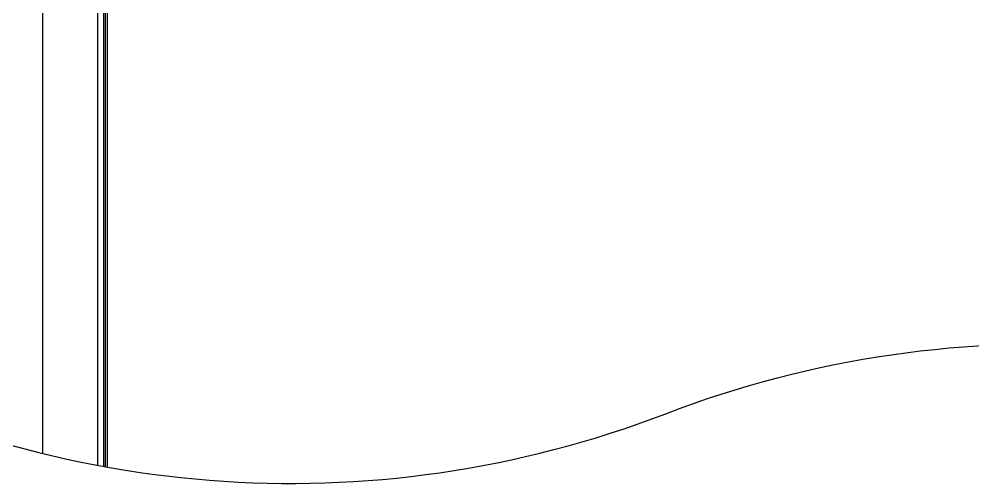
# Model space of a CAD drawing. Header units: millimetres. Extents: x 10547 to 11305, y 9897 to 10391.
# Drawn here: x 11063.28 to 11069.1, y 10066.79 to 10069.62 of the extents above; entities that cross this region are included whole.
import ezdxf

# ---------------------------------------------------------------- set-up
doc = ezdxf.new("R2010")
doc.units = ezdxf.units.MM
for name, color, linetype in [('LG-AIRCON', 240, 'Continuous'), ('LG-RLRG', 3, 'Continuous'), ('LG-실내기', 6, 'Continuous')]:
    doc.layers.add(name, color=color, linetype=linetype)

# ---------------------------------------------------------------- blocks, each defined once
blk = doc.blocks.new('15215')
at = {"layer": 'LG-RLRG', "color": 1}
blk.add_lwpolyline([(-7906.68, 12267.07, 0.226655), (-7172.64, 12209.59, -0.226655), (-6438.61, 12152.1, -13.252579)], format="xyb", dxfattribs=at)
at = {"layer": 'LG-실내기', "color": 0, "linetype": 'Continuous'}
for p, q in [((-7682.6, 12177.04), (-7682.6, 12685.45)), ((-7637.6, 12167.3), (-7637.6, 12685.45)), ((-7632.6, 12166.37), (-7632.6, 12685.45)), ((-7631.25, 12166.13), (-7631.25, 12680.44)), ((-7629.74, 12165.86), (-7629.74, 12673.39))]:
    blk.add_line(p, q, dxfattribs=at)

msp = doc.modelspace()

# ---------------------------------------------------------------- block references
at = {"layer": 'LG-AIRCON', "xscale": 0.007449840356167105, "yscale": 0.007449840356167105, "zscale": 0.007449840356167105}
msp.add_blockref('15215', (11120.6595, 9976.2551), dxfattribs=at)

doc.saveas('drawing.dxf')
